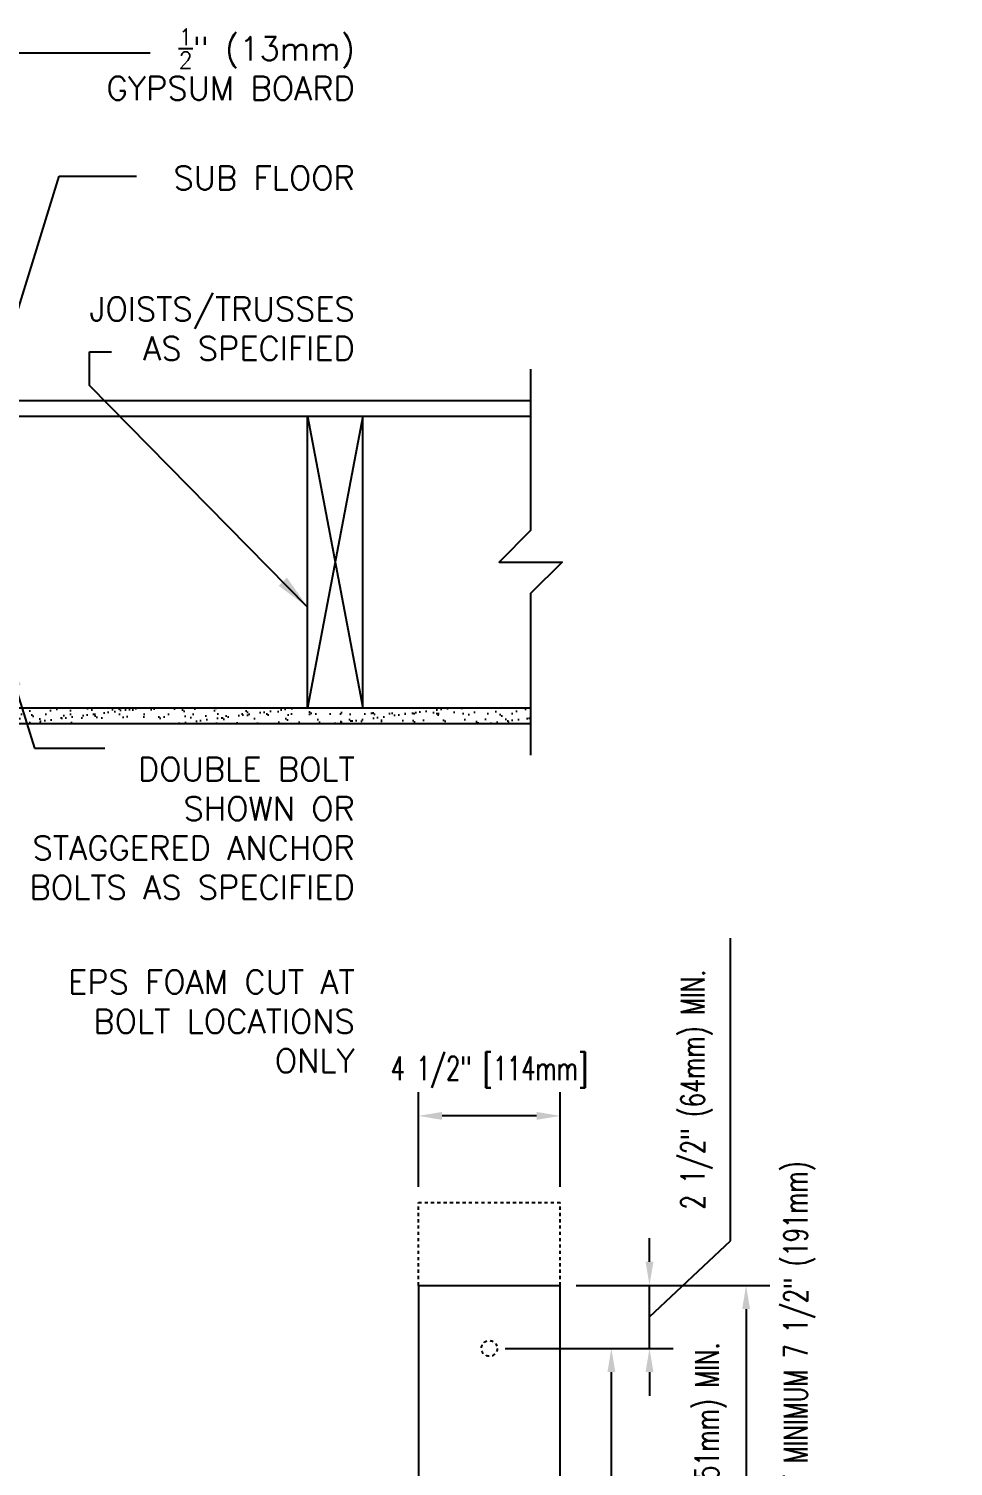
# Model space of a CAD drawing. Header units: inches. Extents: x 109 to 225, y 78 to 148.
# Drawn here: x 195.26 to 224.58, y 101.26 to 146.87 of the extents above; entities that cross this region are included whole.
import ezdxf

# ---------------------------------------------------------------- set-up
doc = ezdxf.new("R2010")
doc.units = ezdxf.units.IN
doc.header["$LTSCALE"] = 0.5
doc.header["$MEASUREMENT"] = 0
doc.header["$PDMODE"] = 3
doc.header["$PDSIZE"] = 0.0625
doc.linetypes.add('HIDDEN2', pattern=[0.1875, 0.125, -0.0625])
for name, color, linetype in [('HATCH', 12, 'Continuous'), ('line25', 2, 'Continuous'), ('LINE9', 9, 'Continuous'), ('TEXT', 4, 'Continuous')]:
    doc.layers.add(name, color=color, linetype=linetype)
doc.styles.add('DIM', font='romans.shx', dxfattribs={"width": 0.7})
doc.styles.add('ROMANS', font='romans.shx', dxfattribs={"height": 0.75})
doc.dimstyles.new('ext_12', dxfattribs={"dimscale": 12, "dimtxt": 0.09375, "dimasz": 0.09375, "dimexe": 0.09375, "dimexo": 0.0625, "dimgap": 0.0625, "dimtad": 1, "dimdec": 1, "dimzin": 3, "dimdsep": 46, "dimlunit": 4, "dimtxsty": 'DIM', "dimcen": 0.09, "dimdle": 0.09375, "dimclrt": 4, "dimadec": 0, "dimazin": 0, "dimtfac": 1, "dimtdec": 1, "dimtmove": 2, "dimatfit": 3, "dimfxl": 1, "dimfrac": 2, "dimtolj": 1, "dimtzin": 0, "dimarcsym": 0})
doc.dimstyles.new('ext_8', dxfattribs={"dimscale": 8, "dimtxt": 0.09375, "dimasz": 0.09375, "dimexe": 0.09375, "dimexo": 0.0625, "dimgap": 0.0625, "dimtad": 1, "dimdec": 1, "dimzin": 3, "dimdsep": 46, "dimlunit": 4, "dimtxsty": 'DIM', "dimcen": 0.09, "dimdle": 0.09375, "dimclrt": 4, "dimadec": 0, "dimazin": 0, "dimtfac": 1, "dimtdec": 1, "dimtmove": 2, "dimatfit": 3, "dimfxl": 1, "dimfrac": 2, "dimtolj": 1, "dimtzin": 0, "dimarcsym": 0})

# ---------------------------------------------------------------- blocks, each defined once
blk = doc.blocks.new('*D2')
at = {"layer": 'Defpoints', "color": 0, "transparency": 16777216}
for p in [(207.617, 112.376), (207.617, 109.624), (212.117, 109.624)]:
    blk.add_point(p, dxfattribs=at)
at = {"layer": 'TEXT', "color": 0, "lineweight": -2, "transparency": 16777216}
for p, q in [((207.617, 110.124), (207.617, 113.126)), ((212.117, 110.124), (212.117, 113.126)), ((211.367, 112.376), (208.367, 112.376))]:
    blk.add_line(p, q, dxfattribs=at)
at = {"layer": 'TEXT', "color": 0, "transparency": 16777216}
for points in [[(208.367, 112.501), (208.367, 112.251), (207.617, 112.376)], [(211.367, 112.501), (211.367, 112.251), (212.117, 112.376)]]:
    blk.add_solid(points, dxfattribs=at)
at = {"layer": 'TEXT', "color": 4, "transparency": 16777216, "insert": (209.867, 113.762), "char_height": 0.75, "attachment_point": 5, "style": 'DIM'}
blk.add_mtext('\\A1;4 1/2" [114mm]', dxfattribs=at)
blk = doc.blocks.new('*D3')
at = {"layer": 'Defpoints', "color": 0, "transparency": 16777216}
for p in [(212.117, 106.999), (212.117, 97.749), (218.011, 97.749)]:
    blk.add_point(p, dxfattribs=at)
at = {"layer": 'TEXT', "color": 0, "lineweight": -2, "transparency": 16777216}
for p, q in [((212.617, 106.999), (218.761, 106.999)), ((218.011, 106.249), (218.011, 98.499)), ((212.617, 97.749), (218.761, 97.749))]:
    blk.add_line(p, q, dxfattribs=at)
at = {"layer": 'TEXT', "color": 0, "transparency": 16777216}
for points in [[(217.886, 106.249), (218.136, 106.249), (218.011, 106.999)], [(217.886, 98.499), (218.136, 98.499), (218.011, 97.749)]]:
    blk.add_solid(points, dxfattribs=at)
at = {"layer": 'TEXT', "color": 4, "transparency": 16777216, "insert": (219.706, 102.374), "char_height": 0.75, "attachment_point": 5, "rotation": 90, "style": 'DIM'}
blk.add_mtext('\\A1;EQUAL TO RIM JOIST MINIMUM 7 1/2" (191mm) ', dxfattribs=at)
blk = doc.blocks.new('*D5')
at = {"layer": 'Defpoints', "color": 0, "transparency": 16777216}
for p in [(209.867, 104.999), (213.738, 104.999), (209.867, 99.749)]:
    blk.add_point(p, dxfattribs=at)
at = {"layer": 'TEXT', "color": 0, "lineweight": -2, "transparency": 16777216}
for p, q in [((210.367, 104.999), (214.488, 104.999)), ((213.738, 100.499), (213.738, 104.249)), ((210.367, 99.749), (214.488, 99.749))]:
    blk.add_line(p, q, dxfattribs=at)
at = {"layer": 'TEXT', "color": 0, "transparency": 16777216}
for points in [[(213.613, 104.249), (213.863, 104.249), (213.738, 104.999)], [(213.613, 100.499), (213.863, 100.499), (213.738, 99.749)]]:
    blk.add_solid(points, dxfattribs=at)
at = {"layer": 'TEXT', "color": 4, "transparency": 16777216, "insert": (216.892, 102.264), "char_height": 0.75, "attachment_point": 5, "rotation": 90, "style": 'DIM'}
blk.add_mtext('\\A1;2" (51mm) MIN.', dxfattribs=at)
blk = doc.blocks.new('*D6')
at = {"layer": 'Defpoints', "color": 0, "transparency": 16777216}
for p in [(212.117, 106.999), (214.947, 106.999), (209.867, 104.999)]:
    blk.add_point(p, dxfattribs=at)
at = {"layer": 'TEXT', "color": 0, "lineweight": -2, "transparency": 16777216}
for p, q in [((217.518, 108.414), (217.518, 118.014)), ((214.947, 107.749), (214.947, 108.499)), ((214.947, 105.999), (217.518, 108.414)), ((212.617, 106.999), (215.697, 106.999)), ((214.947, 104.999), (214.947, 106.999)), ((214.947, 104.999), (214.947, 106.999)), ((210.367, 104.999), (215.697, 104.999)), ((214.947, 104.249), (214.947, 103.499))]:
    blk.add_line(p, q, dxfattribs=at)
at = {"layer": 'TEXT', "color": 0, "transparency": 16777216}
for points in [[(214.822, 107.749), (215.072, 107.749), (214.947, 106.999)], [(214.822, 104.249), (215.072, 104.249), (214.947, 104.999)]]:
    blk.add_solid(points, dxfattribs=at)
at = {"layer": 'TEXT', "color": 4, "transparency": 16777216, "insert": (216.446, 113.214), "char_height": 0.75, "attachment_point": 5, "rotation": 90, "style": 'DIM'}
blk.add_mtext('\\A1;2 1/2" (64mm) MIN.', dxfattribs=at)

msp = doc.modelspace()

# ---------------------------------------------------------------- hatches: boundary and pattern name
at = {"layer": 'HATCH'}
h = msp.add_hatch(dxfattribs=at)
h.set_pattern_fill('AR-SAND', color=256, scale=0.25, style=0)
h.set_pattern_definition([(37.5, (81.0187, 4.95138), (-0.0157483, 0.4817059), [0, -0.38, 0, -0.425, 0, -0.40625]), (7.5, (81.0187, 4.9514), (0.4424442, 0.7055365), [0, -0.205, 0, -0.3425, 0, -0.13125]), (327.5, (80.7112, 4.9514), (0.7785355, 0.0014148), [0, -0.125, 0, -0.45, 0, -0.5875]), (317.5, (80.7112, 4.9514), (0.7515317, 0.219419), [0, -0.0625, 0, -0.295, 0, -0.3375])])
h.paths.add_polyline_path([(211.177, 124.822), (211.177, 125.322), (192.105, 125.322), (192.105, 124.822)])

# ---------------------------------------------------------------- linework, layer by layer
for p, q in [((204.105, 134.572), (205.855, 125.322)), ((205.855, 134.572), (204.105, 125.322))]:
    msp.add_line(p, q, dxfattribs=at)
at = {"layer": 'line25'}
for p, q in [((192.105, 134.572), (211.177, 134.572)), ((204.105, 125.322), (204.105, 134.572)), ((205.855, 125.322), (205.855, 134.572)), ((192.105, 125.322), (211.177, 125.322))]:
    msp.add_line(p, q, dxfattribs=at)
at = {"layer": 'LINE9'}
for p, q in [((192.105, 135.072), (211.177, 135.072)), ((192.105, 124.822), (211.177, 124.822)), ((207.617, 106.999), (207.617, 97.749)), ((207.617, 106.999), (212.117, 106.999)), ((212.117, 97.749), (212.117, 106.999))]:
    msp.add_line(p, q, dxfattribs=at)
at = {"layer": 'LINE9', "linetype": 'HIDDEN2'}
for p, q in [((207.617, 109.624), (212.117, 109.624)), ((207.617, 106.999), (207.617, 109.624)), ((212.117, 106.999), (212.117, 109.624))]:
    msp.add_line(p, q, dxfattribs=at)
at = {"layer": 'LINE9'}
msp.add_lwpolyline([(211.177, 136.072), (211.177, 130.947), (210.177, 129.947), (212.177, 129.947), (211.177, 128.947), (211.177, 123.822)], dxfattribs=at)
at = {"layer": 'LINE9', "linetype": 'HIDDEN2'}
msp.add_circle((209.867, 104.999), 0.25, dxfattribs=at)
at = {"layer": 'TEXT'}
msp.add_line((197.187, 136.618), (197.878, 136.618), dxfattribs=at)

# ---------------------------------------------------------------- texts
at = {"layer": 'TEXT', "char_height": 0.75, "attachment_point": 6, "style": 'ROMANS'}
for s, insert, width in [('\\A1;{\\H0.7x;\\S1/2;}" (13mm) GYPSUM BOARD', (205.602, 145.738), 10.13129), ('\\A1;{\\H1x;SUB FLOOR}', (205.602, 142.136), 11.43486), ('JOISTS/TRUSSES \\PAS SPECIFIED', (205.602, 137.351), 12.68906), ('DOUBLE BOLT SHOWN OR STAGGERED ANCHOR BOLTS AS SPECIFIED', (205.602, 121.502), 11.43486), ('EPS FOAM CUT AT BOLT LOCATIONS ONLY ', (205.602, 115.375), 11.43486)]:
    msp.add_mtext(s, dxfattribs=dict(at, insert=insert, width=width))

# ---------------------------------------------------------------- dimensions: what is measured, and where the dimension line sits
at = {"layer": 'TEXT'}
for base, p1, p2, text, override, picture, middle in [((214.947, 106.999), (209.867, 104.999), (212.117, 106.999), '2 1/2" (64mm) MIN.', {"dimtmove": 1}, '*D6', (217.518, 108.914)), ((213.738, 104.999), (209.867, 99.749), (209.867, 104.999), '2" (51mm) MIN.', {"dimtmove": 2}, '*D5', (216.892, 102.264))]:
    dim = msp.add_linear_dim(base=base, p1=p1, p2=p2, angle=90, text=text, dimstyle='ext_8', override=override, dxfattribs=at)
    dim.commit()
    dim.dimension.update_dxf_attribs({"geometry": picture, "text_midpoint": middle, "dimtype": 160})
dim = msp.add_linear_dim(base=(207.617, 112.376), p1=(212.117, 109.624), p2=(207.617, 109.624), dimstyle='ext_8', dxfattribs=at)
dim.commit()
dim.dimension.update_dxf_attribs({"geometry": '*D2', "text_midpoint": (209.867, 113.762), "dimtype": 160})
dim = msp.add_linear_dim(base=(218.011, 97.749), p1=(212.117, 106.999), p2=(212.117, 97.749), angle=90, text='EQUAL TO RIM JOIST MINIMUM 7 1/2" (191mm) ', dimstyle='ext_8', dxfattribs=at)
dim.commit()
dim.dimension.update_dxf_attribs({"geometry": '*D3', "text_midpoint": (219.706, 102.374), "dimtype": 160})

# ---------------------------------------------------------------- leaders
for points in [[(192.371, 146.101), (199.107, 146.101)], [(194.026, 135.072), (196.222, 142.188), (198.679, 142.188)], [(204.105, 128.522), (197.187, 135.55), (197.187, 136.618)], [(194.495, 127.072), (195.443, 124.048), (197.673, 124.048)]]:
    msp.add_leader(points, dimstyle='ext_12', override={"dimgap": 0.0625, "dimtad": 0}, dxfattribs=at)

doc.saveas('drawing.dxf')
